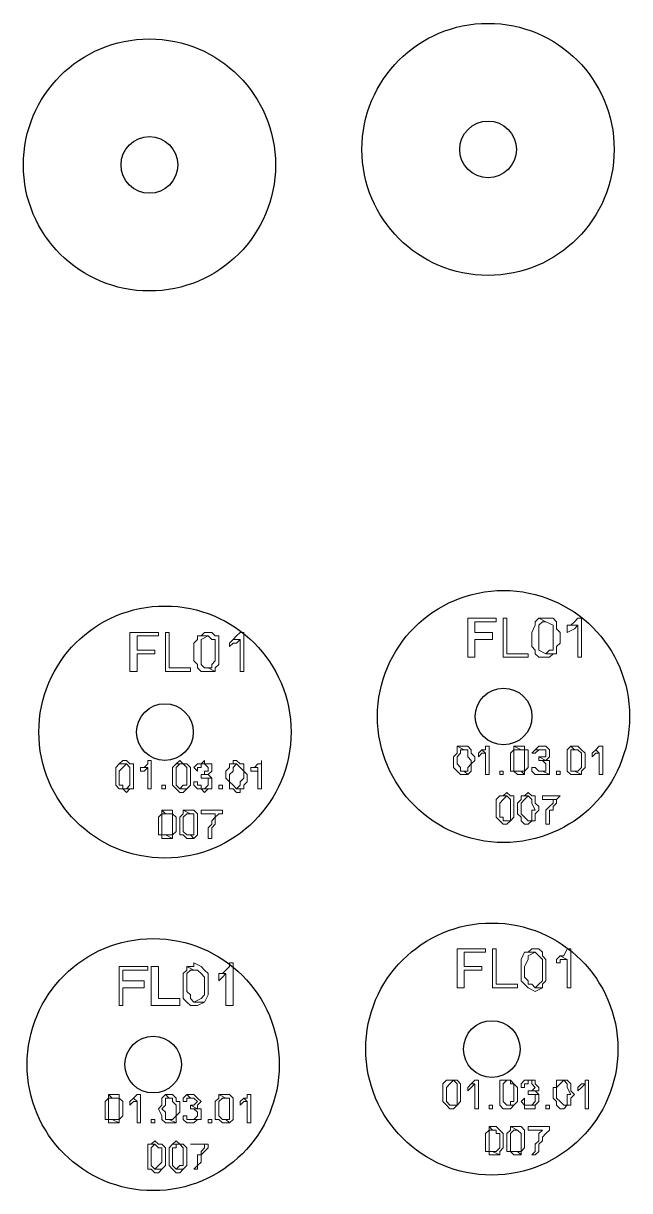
# Model space of a CAD drawing. Header units: millimetres. Extents: x 977 to 12288, y -94 to 5752.
# Drawn here: x 2837 to 2885.1, y 4514.2 to 4606.8 of the extents above; entities that cross this region are included whole.
import ezdxf

# ---------------------------------------------------------------- set-up
doc = ezdxf.new("R2010")
doc.units = ezdxf.units.MM

msp = doc.modelspace()

# ---------------------------------------------------------------- linework, layer by layer
at = {"color": 4, "lineweight": 0}
for points in [[(2874.46400459, 4559.64333533), (2872.20771352, 4559.64333533), (2872.20771352, 4556.54093511), (2872.77178629, 4556.54093511), (2872.77178629, 4557.95111703), (2874.18196821, 4557.95111703), (2874.18196821, 4558.5151898), (2872.77178629, 4558.5151898), (2872.77178629, 4559.36129895), (2874.46400459, 4559.36129895)], [(2875.31011374, 4559.64333533), (2875.02807736, 4559.64333533), (2875.02807736, 4556.54093511), (2877.00233205, 4556.54093511), (2877.00233205, 4556.82297149), (2875.31011374, 4556.82297149)], [(2877.8484412, 4559.64333533), (2877.56640482, 4559.36129895), (2877.56640482, 4559.07926257), (2877.56640482, 4559.07926257), (2877.28436843, 4558.5151898), (2877.28436843, 4558.23315341), (2877.28436843, 4557.95111703), (2877.28436843, 4557.38704426), (2877.56640482, 4557.10500788), (2877.56640482, 4556.82297149), (2877.8484412, 4556.54093511), (2878.41251397, 4556.54093511), (2878.69455035, 4556.54093511), (2878.97658674, 4556.82297149), (2878.41251397, 4556.82297149), (2878.41251397, 4556.82297149), (2877.8484412, 4557.10500788), (2877.8484412, 4557.10500788), (2877.8484412, 4557.66908064), (2877.8484412, 4558.23315341), (2877.8484412, 4558.5151898), (2877.8484412, 4558.79722618), (2877.8484412, 4559.07926257), (2878.13047758, 4559.36129895), (2878.41251397, 4559.36129895)], [(2878.41251397, 4559.64333533), (2878.13047758, 4559.64333533), (2877.8484412, 4559.64333533), (2878.41251397, 4559.36129895), (2878.41251397, 4559.36129895), (2878.97658674, 4559.07926257), (2878.97658674, 4559.07926257), (2878.97658674, 4558.79722618), (2878.97658674, 4558.23315341), (2878.97658674, 4557.95111703), (2878.97658674, 4557.38704426), (2878.97658674, 4557.10500788), (2878.69455035, 4557.10500788), (2878.41251397, 4556.82297149), (2878.97658674, 4556.82297149), (2879.25862312, 4556.82297149), (2879.25862312, 4557.10500788), (2879.25862312, 4557.38704426), (2879.54065951, 4557.66908064), (2879.54065951, 4558.23315341), (2879.54065951, 4558.5151898), (2879.25862312, 4558.79722618), (2879.25862312, 4559.07926257), (2879.25862312, 4559.36129895), (2879.25862312, 4559.36129895), (2878.97658674, 4559.64333533), (2878.69455035, 4559.64333533)], [(2881.23287781, 4559.64333533), (2880.95084143, 4559.64333533), (2880.95084143, 4559.64333533), (2880.66880504, 4559.36129895), (2880.38676866, 4559.07926257), (2880.95084143, 4559.07926257), (2880.95084143, 4556.54093511), (2881.23287781, 4556.54093511)], [(2847.6705481, 4558.5151898), (2845.41425702, 4558.5151898), (2845.41425702, 4555.41278957), (2845.97832979, 4555.41278957), (2845.97832979, 4556.82297149), (2847.38851171, 4556.82297149), (2847.38851171, 4557.10500788), (2845.97832979, 4557.10500788), (2845.97832979, 4558.23315341), (2847.6705481, 4558.23315341)], [(2848.51665725, 4558.5151898), (2848.23462087, 4558.5151898), (2848.23462087, 4555.41278957), (2850.20887555, 4555.41278957), (2850.20887555, 4555.69482596), (2848.51665725, 4555.69482596)], [(2851.61905748, 4558.5151898), (2851.33702109, 4558.5151898), (2851.05498471, 4558.23315341), (2851.61905748, 4558.23315341), (2851.61905748, 4558.23315341), (2851.90109386, 4557.95111703), (2852.18313024, 4557.95111703), (2852.18313024, 4557.38704426), (2852.18313024, 4556.82297149), (2852.18313024, 4556.54093511), (2852.18313024, 4556.25889872), (2851.90109386, 4555.97686234), (2851.90109386, 4555.69482596), (2851.61905748, 4555.69482596), (2852.18313024, 4555.41278957), (2852.18313024, 4555.69482596), (2852.46516663, 4555.97686234), (2852.46516663, 4555.97686234), (2852.46516663, 4556.54093511), (2852.46516663, 4556.82297149), (2852.46516663, 4557.38704426), (2852.46516663, 4557.66908064), (2852.46516663, 4557.66908064), (2852.46516663, 4558.23315341), (2852.18313024, 4558.23315341), (2851.90109386, 4558.5151898), (2851.90109386, 4558.5151898)], [(2854.43942132, 4558.5151898), (2854.15738493, 4558.5151898), (2854.15738493, 4558.5151898), (2853.87534855, 4558.23315341), (2853.59331216, 4557.95111703), (2854.15738493, 4557.95111703), (2854.15738493, 4555.41278957), (2854.43942132, 4555.41278957)], [(2880.38676866, 4559.07926257), (2880.10473227, 4559.07926257), (2880.10473227, 4558.5151898), (2880.10473227, 4558.5151898), (2880.66880504, 4558.79722618), (2880.66880504, 4558.79722618), (2880.95084143, 4559.07926257)], [(2851.05498471, 4558.23315341), (2850.77294832, 4558.23315341), (2850.77294832, 4557.95111703), (2850.49091194, 4557.66908064), (2850.49091194, 4557.38704426), (2850.49091194, 4556.82297149), (2850.49091194, 4556.82297149), (2850.49091194, 4556.25889872), (2850.77294832, 4555.97686234), (2850.77294832, 4555.69482596), (2851.05498471, 4555.41278957), (2851.61905748, 4555.41278957), (2851.90109386, 4555.41278957), (2852.18313024, 4555.41278957), (2851.61905748, 4555.69482596), (2851.33702109, 4555.69482596), (2851.05498471, 4555.97686234), (2851.05498471, 4555.97686234), (2851.05498471, 4556.25889872), (2851.05498471, 4556.82297149), (2851.05498471, 4557.38704426), (2851.05498471, 4557.66908064), (2851.05498471, 4557.95111703), (2851.05498471, 4557.95111703), (2851.61905748, 4558.23315341)], [(2853.59331216, 4557.95111703), (2853.31127578, 4557.66908064), (2853.31127578, 4557.38704426), (2853.31127578, 4557.38704426), (2853.59331216, 4557.66908064), (2853.87534855, 4557.66908064), (2854.15738493, 4557.95111703)], [(2871.36160437, 4549.4900255), (2871.36160437, 4549.20798912), (2871.36160437, 4548.92595274), (2871.36160437, 4548.92595274), (2871.07956798, 4548.64391635), (2871.07956798, 4548.36187997), (2871.07956798, 4548.36187997), (2871.07956798, 4547.7978072), (2871.36160437, 4547.51577082), (2871.36160437, 4547.51577082), (2871.64364075, 4547.23373443), (2871.92567713, 4547.23373443), (2871.92567713, 4547.23373443), (2872.20771352, 4547.23373443), (2871.92567713, 4547.51577082), (2871.92567713, 4547.51577082), (2871.64364075, 4547.51577082), (2871.64364075, 4547.7978072), (2871.36160437, 4548.07984358), (2871.36160437, 4548.36187997), (2871.36160437, 4548.64391635), (2871.64364075, 4548.92595274), (2871.64364075, 4549.20798912), (2871.64364075, 4549.20798912), (2871.92567713, 4549.20798912)], [(2871.92567713, 4549.4900255), (2871.64364075, 4549.4900255), (2871.36160437, 4549.4900255), (2871.92567713, 4549.20798912), (2871.92567713, 4549.20798912), (2872.20771352, 4549.20798912), (2872.20771352, 4548.92595274), (2872.20771352, 4548.64391635), (2872.4897499, 4548.36187997), (2872.4897499, 4548.07984358), (2872.20771352, 4547.7978072), (2872.20771352, 4547.51577082), (2872.20771352, 4547.51577082), (2871.92567713, 4547.51577082), (2872.20771352, 4547.23373443), (2872.4897499, 4547.51577082), (2872.4897499, 4547.7978072), (2872.4897499, 4547.7978072), (2872.4897499, 4548.07984358), (2872.77178629, 4548.36187997), (2872.77178629, 4548.64391635), (2872.4897499, 4548.92595274), (2872.4897499, 4548.92595274), (2872.4897499, 4549.20798912), (2872.4897499, 4549.20798912), (2872.20771352, 4549.4900255), (2872.20771352, 4549.4900255)], [(2873.33585905, 4549.20798912), (2873.05382267, 4548.92595274), (2873.05382267, 4548.64391635), (2873.05382267, 4548.64391635), (2873.33585905, 4548.92595274), (2873.33585905, 4548.92595274), (2873.61789544, 4548.92595274)], [(2873.89993182, 4549.4900255), (2873.89993182, 4549.4900255), (2873.61789544, 4549.4900255), (2873.61789544, 4549.20798912), (2873.33585905, 4549.20798912), (2873.61789544, 4548.92595274), (2873.61789544, 4547.23373443), (2873.89993182, 4547.23373443)], [(2875.87418651, 4549.4900255), (2875.87418651, 4549.20798912), (2875.59215013, 4548.92595274), (2875.59215013, 4548.92595274), (2875.59215013, 4548.64391635), (2875.59215013, 4548.36187997), (2875.59215013, 4548.36187997), (2875.59215013, 4547.7978072), (2875.59215013, 4547.51577082), (2875.87418651, 4547.51577082), (2876.1562229, 4547.23373443), (2876.43825928, 4547.23373443), (2876.43825928, 4547.23373443), (2876.72029566, 4547.23373443), (2876.43825928, 4547.51577082), (2876.1562229, 4547.51577082), (2875.87418651, 4547.51577082), (2875.87418651, 4547.7978072), (2875.87418651, 4548.07984358), (2875.87418651, 4548.36187997), (2875.87418651, 4548.64391635), (2875.87418651, 4548.92595274), (2875.87418651, 4549.20798912), (2876.1562229, 4549.20798912), (2876.43825928, 4549.20798912)], [(2876.43825928, 4549.4900255), (2876.1562229, 4549.4900255), (2875.87418651, 4549.4900255), (2876.43825928, 4549.20798912), (2876.43825928, 4549.20798912), (2876.72029566, 4549.20798912), (2876.72029566, 4548.92595274), (2876.72029566, 4548.64391635), (2876.72029566, 4548.36187997), (2876.72029566, 4548.07984358), (2876.72029566, 4547.7978072), (2876.72029566, 4547.51577082), (2876.43825928, 4547.51577082), (2876.43825928, 4547.51577082), (2876.72029566, 4547.23373443), (2876.72029566, 4547.51577082), (2877.00233205, 4547.7978072), (2877.00233205, 4547.7978072), (2877.00233205, 4548.07984358), (2877.00233205, 4548.36187997), (2877.00233205, 4548.64391635), (2877.00233205, 4548.92595274), (2877.00233205, 4548.92595274), (2877.00233205, 4549.20798912), (2876.72029566, 4549.20798912), (2876.72029566, 4549.4900255), (2876.72029566, 4549.4900255)], [(2877.56640482, 4549.20798912), (2877.56640482, 4549.20798912), (2877.28436843, 4548.92595274), (2877.56640482, 4548.92595274), (2877.56640482, 4548.92595274), (2877.8484412, 4549.20798912), (2877.8484412, 4549.20798912), (2878.13047758, 4549.20798912)], [(2878.13047758, 4549.4900255), (2877.8484412, 4549.4900255), (2877.56640482, 4549.20798912), (2878.13047758, 4549.20798912), (2878.13047758, 4549.20798912), (2878.41251397, 4549.20798912), (2878.41251397, 4549.20798912), (2878.41251397, 4548.92595274), (2878.41251397, 4548.92595274), (2878.41251397, 4548.64391635), (2878.13047758, 4548.64391635), (2877.8484412, 4548.64391635), (2878.41251397, 4548.36187997), (2878.69455035, 4548.64391635), (2878.69455035, 4548.64391635), (2878.69455035, 4548.92595274), (2878.69455035, 4548.92595274), (2878.69455035, 4549.20798912), (2878.69455035, 4549.20798912), (2878.41251397, 4549.4900255), (2878.41251397, 4549.4900255)], [(2880.38676866, 4549.4900255), (2880.10473227, 4549.20798912), (2880.10473227, 4548.92595274), (2880.10473227, 4548.92595274), (2880.10473227, 4548.64391635), (2880.10473227, 4548.36187997), (2880.10473227, 4548.36187997), (2880.10473227, 4547.7978072), (2880.10473227, 4547.51577082), (2880.10473227, 4547.51577082), (2880.38676866, 4547.23373443), (2880.66880504, 4547.23373443), (2880.95084143, 4547.23373443), (2881.23287781, 4547.23373443), (2880.66880504, 4547.51577082), (2880.66880504, 4547.51577082), (2880.38676866, 4547.51577082), (2880.38676866, 4547.7978072), (2880.38676866, 4548.07984358), (2880.38676866, 4548.36187997), (2880.38676866, 4548.64391635), (2880.38676866, 4548.92595274), (2880.38676866, 4549.20798912), (2880.38676866, 4549.20798912), (2880.66880504, 4549.20798912)], [(2880.66880504, 4549.4900255), (2880.66880504, 4549.4900255), (2880.38676866, 4549.4900255), (2880.66880504, 4549.20798912), (2880.95084143, 4549.20798912), (2880.95084143, 4549.20798912), (2881.23287781, 4548.92595274), (2881.23287781, 4548.64391635), (2881.23287781, 4548.36187997), (2881.23287781, 4548.07984358), (2881.23287781, 4547.7978072), (2880.95084143, 4547.51577082), (2880.95084143, 4547.51577082), (2880.66880504, 4547.51577082), (2881.23287781, 4547.23373443), (2881.23287781, 4547.51577082), (2881.51491419, 4547.7978072), (2881.51491419, 4547.7978072), (2881.51491419, 4548.07984358), (2881.51491419, 4548.36187997), (2881.51491419, 4548.64391635), (2881.51491419, 4548.92595274), (2881.51491419, 4548.92595274), (2881.23287781, 4549.20798912), (2881.23287781, 4549.20798912), (2880.95084143, 4549.4900255), (2880.95084143, 4549.4900255)], [(2882.36102335, 4549.20798912), (2882.07898696, 4548.92595274), (2882.07898696, 4548.64391635), (2882.07898696, 4548.64391635), (2882.36102335, 4548.92595274), (2882.36102335, 4548.92595274), (2882.64305973, 4548.92595274)], [(2882.92509612, 4549.4900255), (2882.64305973, 4549.4900255), (2882.64305973, 4549.4900255), (2882.36102335, 4549.20798912), (2882.36102335, 4549.20798912), (2882.64305973, 4548.92595274), (2882.64305973, 4547.23373443), (2882.92509612, 4547.23373443)], [(2845.13222064, 4548.36187997), (2844.85018426, 4548.36187997), (2844.56814787, 4548.07984358), (2845.13222064, 4548.07984358), (2845.13222064, 4548.07984358), (2845.41425702, 4547.7978072), (2845.41425702, 4547.7978072), (2845.41425702, 4547.51577082), (2845.41425702, 4546.95169805), (2845.41425702, 4546.95169805), (2845.41425702, 4546.66966166), (2845.41425702, 4546.38762528), (2845.41425702, 4546.38762528), (2845.13222064, 4546.10558889), (2845.41425702, 4546.10558889), (2845.69629341, 4546.10558889), (2845.69629341, 4546.38762528), (2845.69629341, 4546.38762528), (2845.69629341, 4546.66966166), (2845.69629341, 4546.95169805), (2845.69629341, 4547.23373443), (2845.69629341, 4547.51577082), (2845.69629341, 4547.7978072), (2845.69629341, 4548.07984358), (2845.69629341, 4548.07984358), (2845.41425702, 4548.07984358), (2845.41425702, 4548.07984358)], [(2847.10647533, 4548.36187997), (2846.82443895, 4548.36187997), (2846.82443895, 4548.07984358), (2846.82443895, 4548.07984358), (2846.54240256, 4547.7978072), (2846.82443895, 4547.7978072), (2846.82443895, 4546.10558889), (2847.10647533, 4546.10558889)], [(2849.3627664, 4548.36187997), (2849.3627664, 4548.36187997), (2849.08073002, 4548.07984358), (2849.3627664, 4548.07984358), (2849.64480279, 4548.07984358), (2849.92683917, 4547.7978072), (2849.92683917, 4547.7978072), (2849.92683917, 4547.51577082), (2849.92683917, 4546.95169805), (2849.92683917, 4546.95169805), (2849.92683917, 4546.66966166), (2849.92683917, 4546.38762528), (2849.64480279, 4546.38762528), (2849.3627664, 4546.10558889), (2849.92683917, 4546.10558889), (2849.92683917, 4546.10558889), (2850.20887555, 4546.38762528), (2850.20887555, 4546.38762528), (2850.20887555, 4546.66966166), (2850.20887555, 4546.95169805), (2850.20887555, 4547.23373443), (2850.20887555, 4547.51577082), (2850.20887555, 4547.7978072), (2849.92683917, 4548.07984358), (2849.92683917, 4548.07984358), (2849.92683917, 4548.07984358), (2849.64480279, 4548.07984358)], [(2851.33702109, 4548.36187997), (2851.05498471, 4548.07984358), (2850.77294832, 4548.07984358), (2851.33702109, 4548.07984358), (2851.33702109, 4548.07984358), (2851.61905748, 4547.7978072), (2851.61905748, 4547.7978072), (2851.61905748, 4547.7978072), (2851.61905748, 4547.51577082), (2851.33702109, 4547.51577082), (2851.33702109, 4547.23373443), (2851.05498471, 4547.23373443), (2851.61905748, 4547.23373443), (2851.90109386, 4547.51577082), (2851.90109386, 4547.51577082), (2851.90109386, 4547.7978072), (2851.90109386, 4547.7978072), (2851.90109386, 4548.07984358), (2851.61905748, 4548.07984358), (2851.61905748, 4548.07984358), (2851.33702109, 4548.07984358)], [(2853.87534855, 4548.36187997), (2853.59331216, 4548.36187997), (2853.59331216, 4548.07984358), (2853.87534855, 4548.07984358), (2853.87534855, 4548.07984358), (2854.15738493, 4547.7978072), (2854.15738493, 4547.7978072), (2854.43942132, 4547.51577082), (2854.43942132, 4546.95169805), (2854.43942132, 4546.95169805), (2854.15738493, 4546.66966166), (2854.15738493, 4546.38762528), (2854.15738493, 4546.38762528), (2853.87534855, 4546.10558889), (2854.15738493, 4546.10558889), (2854.43942132, 4546.10558889), (2854.43942132, 4546.38762528), (2854.43942132, 4546.38762528), (2854.7214577, 4546.66966166), (2854.7214577, 4546.95169805), (2854.7214577, 4547.23373443), (2854.43942132, 4547.51577082), (2854.43942132, 4547.7978072), (2854.43942132, 4548.07984358), (2854.43942132, 4548.07984358), (2854.15738493, 4548.07984358), (2854.15738493, 4548.07984358)], [(2855.84960324, 4548.36187997), (2855.84960324, 4548.36187997), (2855.84960324, 4548.07984358), (2855.56756685, 4548.07984358), (2855.28553047, 4547.7978072), (2855.56756685, 4547.7978072), (2855.56756685, 4546.10558889), (2855.84960324, 4546.10558889)], [(2877.8484412, 4548.64391635), (2877.8484412, 4548.36187997), (2878.13047758, 4548.36187997), (2878.69455035, 4548.36187997), (2878.41251397, 4548.36187997), (2878.41251397, 4548.36187997), (2877.8484412, 4548.64391635)], [(2878.69455035, 4548.36187997), (2878.13047758, 4548.36187997), (2878.13047758, 4548.36187997), (2878.41251397, 4548.07984358), (2878.41251397, 4548.07984358), (2878.41251397, 4547.7978072), (2878.41251397, 4547.7978072), (2878.41251397, 4547.51577082), (2878.41251397, 4547.51577082), (2878.13047758, 4547.51577082), (2878.69455035, 4547.23373443), (2878.69455035, 4547.51577082), (2878.69455035, 4547.51577082), (2878.69455035, 4547.7978072), (2878.69455035, 4548.07984358), (2878.69455035, 4548.36187997)], [(2844.56814787, 4548.07984358), (2844.56814787, 4548.07984358), (2844.28611149, 4547.7978072), (2844.28611149, 4547.7978072), (2844.28611149, 4547.51577082), (2844.28611149, 4546.95169805), (2844.28611149, 4546.95169805), (2844.28611149, 4546.66966166), (2844.28611149, 4546.38762528), (2844.56814787, 4546.10558889), (2844.85018426, 4546.10558889), (2845.13222064, 4545.82355251), (2845.13222064, 4545.82355251), (2845.41425702, 4546.10558889), (2845.13222064, 4546.10558889), (2844.85018426, 4546.10558889), (2844.85018426, 4546.38762528), (2844.56814787, 4546.38762528), (2844.56814787, 4546.66966166), (2844.56814787, 4546.95169805), (2844.56814787, 4547.23373443), (2844.56814787, 4547.51577082), (2844.85018426, 4547.7978072), (2844.85018426, 4547.7978072), (2845.13222064, 4548.07984358)], [(2846.54240256, 4547.7978072), (2846.26036618, 4547.7978072), (2846.26036618, 4547.51577082), (2846.26036618, 4547.51577082), (2846.54240256, 4547.51577082), (2846.54240256, 4547.51577082), (2846.82443895, 4547.7978072)], [(2849.08073002, 4548.07984358), (2849.08073002, 4548.07984358), (2848.79869363, 4547.7978072), (2848.79869363, 4547.7978072), (2848.79869363, 4547.51577082), (2848.79869363, 4546.95169805), (2848.79869363, 4546.95169805), (2848.79869363, 4546.66966166), (2848.79869363, 4546.38762528), (2849.08073002, 4546.10558889), (2849.08073002, 4546.10558889), (2849.3627664, 4545.82355251), (2849.64480279, 4545.82355251), (2849.92683917, 4546.10558889), (2849.3627664, 4546.10558889), (2849.3627664, 4546.10558889), (2849.08073002, 4546.38762528), (2849.08073002, 4546.38762528), (2849.08073002, 4546.66966166), (2849.08073002, 4546.95169805), (2849.08073002, 4547.23373443), (2849.08073002, 4547.51577082), (2849.08073002, 4547.7978072), (2849.08073002, 4547.7978072), (2849.3627664, 4548.07984358)], [(2850.77294832, 4548.07984358), (2850.49091194, 4547.7978072), (2850.49091194, 4547.7978072), (2850.77294832, 4547.51577082), (2850.77294832, 4547.7978072), (2851.05498471, 4547.7978072), (2851.05498471, 4548.07984358), (2851.33702109, 4548.07984358)], [(2851.05498471, 4547.23373443), (2851.05498471, 4546.95169805), (2851.33702109, 4546.95169805), (2851.90109386, 4546.95169805), (2851.61905748, 4547.23373443), (2851.61905748, 4547.23373443), (2851.05498471, 4547.23373443)], [(2853.59331216, 4548.07984358), (2853.31127578, 4548.07984358), (2853.31127578, 4547.7978072), (2853.31127578, 4547.7978072), (2853.0292394, 4547.51577082), (2853.0292394, 4546.95169805), (2853.0292394, 4546.95169805), (2853.31127578, 4546.66966166), (2853.31127578, 4546.38762528), (2853.31127578, 4546.10558889), (2853.59331216, 4546.10558889), (2853.87534855, 4545.82355251), (2854.15738493, 4545.82355251), (2854.15738493, 4546.10558889), (2853.87534855, 4546.10558889), (2853.87534855, 4546.10558889), (2853.59331216, 4546.38762528), (2853.59331216, 4546.38762528), (2853.31127578, 4546.66966166), (2853.31127578, 4546.95169805), (2853.31127578, 4547.23373443), (2853.59331216, 4547.51577082), (2853.59331216, 4547.7978072), (2853.59331216, 4547.7978072), (2853.87534855, 4548.07984358)], [(2855.28553047, 4547.7978072), (2855.00349409, 4547.7978072), (2855.00349409, 4547.51577082), (2855.00349409, 4547.51577082), (2855.28553047, 4547.51577082), (2855.56756685, 4547.51577082), (2855.56756685, 4547.7978072)], [(2874.74604097, 4547.23373443), (2874.74604097, 4547.51577082), (2875.02807736, 4547.51577082), (2875.02807736, 4547.23373443), (2874.74604097, 4547.23373443)], [(2877.56640482, 4547.7978072), (2877.28436843, 4547.7978072), (2877.28436843, 4547.51577082), (2877.56640482, 4547.23373443), (2877.56640482, 4547.23373443), (2877.8484412, 4547.23373443), (2878.13047758, 4547.23373443), (2878.13047758, 4547.23373443), (2878.41251397, 4547.23373443), (2878.69455035, 4547.23373443), (2878.13047758, 4547.51577082), (2878.13047758, 4547.51577082), (2877.8484412, 4547.51577082), (2877.8484412, 4547.51577082)], [(2879.25862312, 4547.23373443), (2879.25862312, 4547.51577082), (2879.54065951, 4547.51577082), (2879.54065951, 4547.23373443), (2879.25862312, 4547.23373443)], [(2847.95258448, 4546.10558889), (2847.95258448, 4546.38762528), (2848.23462087, 4546.38762528), (2848.23462087, 4546.10558889), (2847.95258448, 4546.10558889)], [(2850.77294832, 4546.66966166), (2850.49091194, 4546.66966166), (2850.49091194, 4546.38762528), (2850.77294832, 4546.10558889), (2850.77294832, 4546.10558889), (2851.05498471, 4546.10558889), (2851.33702109, 4545.82355251), (2851.33702109, 4545.82355251), (2851.61905748, 4546.10558889), (2851.90109386, 4546.10558889), (2851.33702109, 4546.10558889), (2851.05498471, 4546.10558889), (2851.05498471, 4546.38762528), (2850.77294832, 4546.38762528)], [(2851.90109386, 4546.95169805), (2851.33702109, 4546.95169805), (2851.33702109, 4546.95169805), (2851.61905748, 4546.95169805), (2851.61905748, 4546.95169805), (2851.61905748, 4546.66966166), (2851.61905748, 4546.38762528), (2851.61905748, 4546.38762528), (2851.33702109, 4546.10558889), (2851.33702109, 4546.10558889), (2851.90109386, 4546.10558889), (2851.90109386, 4546.10558889), (2851.90109386, 4546.38762528), (2851.90109386, 4546.66966166), (2851.90109386, 4546.66966166), (2851.90109386, 4546.95169805)], [(2852.46516663, 4546.10558889), (2852.46516663, 4546.38762528), (2852.74720301, 4546.38762528), (2852.74720301, 4546.10558889), (2852.46516663, 4546.10558889)], [(2874.74604097, 4545.54151613), (2874.74604097, 4545.54151613), (2874.46400459, 4545.25947974), (2874.46400459, 4545.25947974), (2874.46400459, 4544.97744336), (2874.46400459, 4544.41337059), (2874.46400459, 4544.41337059), (2874.46400459, 4544.13133421), (2874.46400459, 4543.84929782), (2874.74604097, 4543.56726144), (2875.02807736, 4543.28522505), (2875.31011374, 4543.28522505), (2875.31011374, 4543.28522505), (2875.59215013, 4543.56726144), (2875.31011374, 4543.56726144), (2875.02807736, 4543.56726144), (2875.02807736, 4543.84929782), (2874.74604097, 4543.84929782), (2874.74604097, 4544.13133421), (2874.74604097, 4544.41337059), (2874.74604097, 4544.69540697), (2874.74604097, 4544.97744336), (2875.02807736, 4545.25947974), (2875.02807736, 4545.25947974), (2875.31011374, 4545.54151613)], [(2875.31011374, 4545.82355251), (2875.02807736, 4545.54151613), (2874.74604097, 4545.54151613), (2875.31011374, 4545.54151613), (2875.31011374, 4545.54151613), (2875.59215013, 4545.25947974), (2875.59215013, 4545.25947974), (2875.59215013, 4544.97744336), (2875.59215013, 4544.41337059), (2875.59215013, 4544.41337059), (2875.59215013, 4543.84929782), (2875.59215013, 4543.84929782), (2875.59215013, 4543.56726144), (2875.31011374, 4543.56726144), (2875.59215013, 4543.56726144), (2875.59215013, 4543.56726144), (2875.87418651, 4543.84929782), (2875.87418651, 4543.84929782), (2875.87418651, 4544.13133421), (2875.87418651, 4544.41337059), (2875.87418651, 4544.69540697), (2875.87418651, 4544.97744336), (2875.87418651, 4545.25947974), (2875.87418651, 4545.54151613), (2875.87418651, 4545.54151613), (2875.59215013, 4545.54151613), (2875.59215013, 4545.54151613)], [(2876.43825928, 4545.54151613), (2876.43825928, 4545.54151613), (2876.43825928, 4545.25947974), (2876.43825928, 4545.25947974), (2876.1562229, 4544.97744336), (2876.1562229, 4544.41337059), (2876.1562229, 4544.41337059), (2876.1562229, 4544.13133421), (2876.43825928, 4543.84929782), (2876.43825928, 4543.56726144), (2876.72029566, 4543.28522505), (2877.00233205, 4543.28522505), (2877.00233205, 4543.28522505), (2877.28436843, 4543.56726144), (2877.00233205, 4543.56726144), (2877.00233205, 4543.56726144), (2876.72029566, 4543.84929782), (2876.72029566, 4543.84929782), (2876.43825928, 4544.13133421), (2876.43825928, 4544.41337059), (2876.43825928, 4544.69540697), (2876.43825928, 4544.97744336), (2876.72029566, 4545.25947974), (2876.72029566, 4545.25947974), (2877.00233205, 4545.54151613)], [(2877.00233205, 4545.82355251), (2876.72029566, 4545.54151613), (2876.43825928, 4545.54151613), (2877.00233205, 4545.54151613), (2877.00233205, 4545.54151613), (2877.28436843, 4545.25947974), (2877.28436843, 4545.25947974), (2877.28436843, 4544.97744336), (2877.56640482, 4544.41337059), (2877.28436843, 4544.41337059), (2877.28436843, 4543.84929782), (2877.28436843, 4543.84929782), (2877.28436843, 4543.56726144), (2877.00233205, 4543.56726144), (2877.28436843, 4543.56726144), (2877.56640482, 4543.56726144), (2877.56640482, 4543.84929782), (2877.56640482, 4543.84929782), (2877.56640482, 4544.13133421), (2877.8484412, 4544.41337059), (2877.8484412, 4544.69540697), (2877.56640482, 4544.97744336), (2877.56640482, 4545.25947974), (2877.56640482, 4545.54151613), (2877.56640482, 4545.54151613), (2877.28436843, 4545.54151613), (2877.28436843, 4545.54151613)], [(2879.54065951, 4545.54151613), (2878.13047758, 4545.54151613), (2878.13047758, 4545.25947974), (2879.25862312, 4545.25947974), (2878.97658674, 4545.25947974), (2878.97658674, 4544.97744336), (2878.69455035, 4544.69540697), (2878.69455035, 4544.69540697), (2878.41251397, 4544.41337059), (2878.41251397, 4544.13133421), (2878.41251397, 4543.84929782), (2878.41251397, 4543.56726144), (2878.41251397, 4543.28522505), (2878.69455035, 4543.28522505), (2878.69455035, 4543.56726144), (2878.69455035, 4543.84929782), (2878.69455035, 4544.13133421), (2878.69455035, 4544.41337059), (2878.97658674, 4544.41337059), (2878.97658674, 4544.69540697), (2879.25862312, 4544.97744336), (2879.25862312, 4545.25947974), (2879.54065951, 4545.54151613)], [(2847.95258448, 4544.41337059), (2847.95258448, 4544.13133421), (2847.6705481, 4543.84929782), (2847.6705481, 4543.84929782), (2847.6705481, 4543.56726144), (2847.6705481, 4543.28522505), (2847.6705481, 4543.28522505), (2847.6705481, 4542.72115229), (2847.6705481, 4542.4391159), (2847.95258448, 4542.4391159), (2847.95258448, 4542.15707952), (2848.23462087, 4542.15707952), (2848.51665725, 4542.15707952), (2848.79869363, 4542.15707952), (2848.23462087, 4542.4391159), (2848.23462087, 4542.4391159), (2847.95258448, 4542.4391159), (2847.95258448, 4542.72115229), (2847.95258448, 4543.00318867), (2847.95258448, 4543.28522505), (2847.95258448, 4543.56726144), (2847.95258448, 4543.84929782), (2847.95258448, 4544.13133421), (2848.23462087, 4544.13133421), (2848.23462087, 4544.13133421)], [(2848.23462087, 4544.41337059), (2848.23462087, 4544.41337059), (2847.95258448, 4544.41337059), (2848.23462087, 4544.13133421), (2848.51665725, 4544.13133421), (2848.79869363, 4544.13133421), (2848.79869363, 4543.84929782), (2848.79869363, 4543.56726144), (2848.79869363, 4543.28522505), (2848.79869363, 4543.00318867), (2848.79869363, 4542.72115229), (2848.79869363, 4542.4391159), (2848.51665725, 4542.4391159), (2848.23462087, 4542.4391159), (2848.79869363, 4542.15707952), (2848.79869363, 4542.4391159), (2849.08073002, 4542.72115229), (2849.08073002, 4542.72115229), (2849.08073002, 4543.00318867), (2849.08073002, 4543.28522505), (2849.08073002, 4543.56726144), (2849.08073002, 4543.84929782), (2849.08073002, 4543.84929782), (2848.79869363, 4544.13133421), (2848.79869363, 4544.13133421), (2848.79869363, 4544.41337059), (2848.79869363, 4544.41337059)], [(2849.64480279, 4544.41337059), (2849.64480279, 4544.13133421), (2849.3627664, 4543.84929782), (2849.3627664, 4543.84929782), (2849.3627664, 4543.56726144), (2849.3627664, 4543.28522505), (2849.3627664, 4543.28522505), (2849.3627664, 4542.72115229), (2849.3627664, 4542.4391159), (2849.64480279, 4542.4391159), (2849.92683917, 4542.15707952), (2850.20887555, 4542.15707952), (2850.20887555, 4542.15707952), (2850.49091194, 4542.15707952), (2850.20887555, 4542.4391159), (2849.92683917, 4542.4391159), (2849.92683917, 4542.4391159), (2849.64480279, 4542.72115229), (2849.64480279, 4543.00318867), (2849.64480279, 4543.28522505), (2849.64480279, 4543.56726144), (2849.64480279, 4543.84929782), (2849.92683917, 4544.13133421), (2849.92683917, 4544.13133421), (2850.20887555, 4544.13133421)], [(2850.20887555, 4544.41337059), (2849.92683917, 4544.41337059), (2849.64480279, 4544.41337059), (2850.20887555, 4544.13133421), (2850.20887555, 4544.13133421), (2850.49091194, 4544.13133421), (2850.49091194, 4543.84929782), (2850.49091194, 4543.56726144), (2850.49091194, 4543.28522505), (2850.49091194, 4543.00318867), (2850.49091194, 4542.72115229), (2850.49091194, 4542.4391159), (2850.49091194, 4542.4391159), (2850.20887555, 4542.4391159), (2850.49091194, 4542.15707952), (2850.77294832, 4542.4391159), (2850.77294832, 4542.72115229), (2850.77294832, 4542.72115229), (2850.77294832, 4543.00318867), (2850.77294832, 4543.28522505), (2850.77294832, 4543.56726144), (2850.77294832, 4543.84929782), (2850.77294832, 4543.84929782), (2850.77294832, 4544.13133421), (2850.77294832, 4544.13133421), (2850.49091194, 4544.41337059), (2850.49091194, 4544.41337059)], [(2852.74720301, 4544.41337059), (2851.05498471, 4544.41337059), (2851.05498471, 4544.13133421), (2852.18313024, 4544.13133421), (2852.18313024, 4544.13133421), (2852.18313024, 4543.84929782), (2851.90109386, 4543.56726144), (2851.90109386, 4543.28522505), (2851.61905748, 4543.00318867), (2851.61905748, 4542.72115229), (2851.61905748, 4542.72115229), (2851.61905748, 4542.4391159), (2851.61905748, 4542.15707952), (2851.90109386, 4542.15707952), (2851.90109386, 4542.15707952), (2851.90109386, 4542.4391159), (2851.90109386, 4542.72115229), (2851.90109386, 4543.00318867), (2852.18313024, 4543.28522505), (2852.18313024, 4543.56726144), (2852.18313024, 4543.84929782), (2852.46516663, 4544.13133421), (2852.74720301, 4544.13133421)], [(2873.61789544, 4533.41395161), (2871.36160437, 4533.41395161), (2871.36160437, 4530.31155138), (2871.92567713, 4530.31155138), (2871.92567713, 4531.7217333), (2873.33585905, 4531.7217333), (2873.33585905, 4532.00376969), (2871.92567713, 4532.00376969), (2871.92567713, 4533.13191522), (2873.61789544, 4533.13191522)], [(2874.46400459, 4533.41395161), (2874.18196821, 4533.41395161), (2874.18196821, 4530.31155138), (2876.1562229, 4530.31155138), (2876.1562229, 4530.59358777), (2874.46400459, 4530.59358777)], [(2877.56640482, 4533.41395161), (2877.28436843, 4533.41395161), (2877.00233205, 4533.13191522), (2877.56640482, 4533.13191522), (2877.56640482, 4533.13191522), (2877.8484412, 4532.84987884), (2878.13047758, 4532.56784246), (2878.13047758, 4532.28580607), (2878.13047758, 4531.7217333), (2878.13047758, 4531.43969692), (2878.13047758, 4530.87562415), (2877.8484412, 4530.59358777), (2877.8484412, 4530.59358777), (2877.56640482, 4530.31155138), (2878.13047758, 4530.31155138), (2878.13047758, 4530.59358777), (2878.41251397, 4530.87562415), (2878.41251397, 4530.87562415), (2878.41251397, 4531.15766054), (2878.41251397, 4531.7217333), (2878.41251397, 4532.00376969), (2878.41251397, 4532.56784246), (2878.41251397, 4532.56784246), (2878.13047758, 4532.84987884), (2878.13047758, 4533.13191522), (2877.8484412, 4533.41395161), (2877.8484412, 4533.41395161)], [(2880.38676866, 4533.41395161), (2880.10473227, 4533.41395161), (2880.10473227, 4533.41395161), (2879.82269589, 4532.84987884), (2879.54065951, 4532.84987884), (2880.10473227, 4532.56784246), (2880.10473227, 4530.31155138), (2880.38676866, 4530.31155138)], [(2877.00233205, 4533.13191522), (2876.72029566, 4533.13191522), (2876.43825928, 4532.56784246), (2876.43825928, 4532.56784246), (2876.43825928, 4532.28580607), (2876.43825928, 4531.7217333), (2876.43825928, 4531.7217333), (2876.43825928, 4531.15766054), (2876.43825928, 4530.87562415), (2876.72029566, 4530.59358777), (2877.00233205, 4530.31155138), (2877.56640482, 4530.029515), (2877.56640482, 4530.029515), (2878.13047758, 4530.31155138), (2877.56640482, 4530.31155138), (2877.28436843, 4530.59358777), (2877.00233205, 4530.59358777), (2877.00233205, 4530.87562415), (2876.72029566, 4531.15766054), (2876.72029566, 4531.7217333), (2876.72029566, 4532.00376969), (2877.00233205, 4532.56784246), (2877.00233205, 4532.84987884), (2877.00233205, 4532.84987884), (2877.56640482, 4533.13191522)], [(2879.54065951, 4532.84987884), (2879.25862312, 4532.56784246), (2879.25862312, 4532.28580607), (2879.25862312, 4532.28580607), (2879.54065951, 4532.28580607), (2879.54065951, 4532.56784246), (2880.10473227, 4532.56784246)], [(2846.82443895, 4532.00376969), (2844.56814787, 4532.00376969), (2844.56814787, 4528.90136946), (2844.85018426, 4528.90136946), (2844.85018426, 4530.31155138), (2846.54240256, 4530.31155138), (2846.54240256, 4530.87562415), (2844.85018426, 4530.87562415), (2844.85018426, 4531.7217333), (2846.82443895, 4531.7217333)], [(2847.6705481, 4532.00376969), (2847.10647533, 4532.00376969), (2847.10647533, 4528.90136946), (2849.3627664, 4528.90136946), (2849.3627664, 4529.46544223), (2847.6705481, 4529.46544223)], [(2849.92683917, 4532.00376969), (2849.92683917, 4531.7217333), (2849.64480279, 4531.43969692), (2849.64480279, 4531.43969692), (2849.64480279, 4530.87562415), (2849.64480279, 4530.59358777), (2849.64480279, 4530.31155138), (2849.64480279, 4530.029515), (2849.64480279, 4529.46544223), (2849.92683917, 4529.18340585), (2850.20887555, 4528.90136946), (2850.49091194, 4528.90136946), (2850.77294832, 4528.90136946), (2851.33702109, 4529.18340585), (2850.49091194, 4529.18340585), (2850.49091194, 4529.18340585), (2850.20887555, 4529.46544223), (2850.20887555, 4529.74747861), (2849.92683917, 4530.029515), (2849.92683917, 4530.59358777), (2849.92683917, 4530.87562415), (2849.92683917, 4531.43969692), (2850.20887555, 4531.7217333), (2850.20887555, 4531.7217333), (2850.49091194, 4531.7217333)], [(2850.49091194, 4532.28580607), (2850.49091194, 4532.00376969), (2849.92683917, 4532.00376969), (2850.49091194, 4531.7217333), (2850.77294832, 4531.7217333), (2851.05498471, 4531.43969692), (2851.05498471, 4531.43969692), (2851.33702109, 4531.15766054), (2851.33702109, 4530.59358777), (2851.33702109, 4530.31155138), (2851.33702109, 4529.74747861), (2851.05498471, 4529.46544223), (2851.05498471, 4529.46544223), (2850.49091194, 4529.18340585), (2851.33702109, 4529.18340585), (2851.33702109, 4529.18340585), (2851.61905748, 4529.74747861), (2851.61905748, 4529.74747861), (2851.61905748, 4530.029515), (2851.61905748, 4530.59358777), (2851.61905748, 4530.87562415), (2851.61905748, 4531.15766054), (2851.61905748, 4531.43969692), (2851.33702109, 4531.7217333), (2851.33702109, 4531.7217333), (2851.05498471, 4532.00376969), (2851.05498471, 4532.00376969)], [(2852.74720301, 4531.43969692), (2852.46516663, 4531.43969692), (2852.46516663, 4530.87562415), (2852.46516663, 4530.87562415), (2852.74720301, 4531.15766054), (2852.74720301, 4531.15766054), (2853.0292394, 4531.43969692)], [(2853.59331216, 4532.28580607), (2853.31127578, 4532.28580607), (2853.31127578, 4532.00376969), (2853.0292394, 4531.7217333), (2852.74720301, 4531.43969692), (2853.0292394, 4531.43969692), (2853.0292394, 4528.90136946), (2853.59331216, 4528.90136946)], [(2870.51549521, 4522.9786054), (2870.51549521, 4522.9786054), (2870.23345883, 4522.69656901), (2870.23345883, 4522.41453263), (2870.23345883, 4522.41453263), (2870.23345883, 4521.85045986), (2870.23345883, 4521.85045986), (2870.23345883, 4521.56842347), (2870.23345883, 4521.28638709), (2870.51549521, 4521.00435071), (2870.7975316, 4520.72231432), (2871.07956798, 4520.72231432), (2871.07956798, 4520.72231432), (2871.36160437, 4521.00435071), (2871.07956798, 4521.00435071), (2870.7975316, 4521.00435071), (2870.51549521, 4521.28638709), (2870.51549521, 4521.28638709), (2870.51549521, 4521.56842347), (2870.51549521, 4521.85045986), (2870.51549521, 4522.13249624), (2870.51549521, 4522.41453263), (2870.7975316, 4522.69656901), (2870.7975316, 4522.69656901), (2871.07956798, 4522.9786054)], [(2871.07956798, 4522.9786054), (2870.7975316, 4522.9786054), (2870.51549521, 4522.9786054), (2871.07956798, 4522.9786054), (2871.07956798, 4522.9786054), (2871.36160437, 4522.69656901), (2871.36160437, 4522.69656901), (2871.36160437, 4522.41453263), (2871.36160437, 4521.85045986), (2871.36160437, 4521.85045986), (2871.36160437, 4521.28638709), (2871.36160437, 4521.28638709), (2871.36160437, 4521.00435071), (2871.07956798, 4521.00435071), (2871.36160437, 4521.00435071), (2871.36160437, 4521.00435071), (2871.64364075, 4521.28638709), (2871.64364075, 4521.28638709), (2871.64364075, 4521.56842347), (2871.64364075, 4521.85045986), (2871.64364075, 4522.13249624), (2871.64364075, 4522.41453263), (2871.64364075, 4522.41453263), (2871.64364075, 4522.69656901), (2871.64364075, 4522.69656901), (2871.36160437, 4522.9786054), (2871.36160437, 4522.9786054)], [(2872.4897499, 4522.69656901), (2872.20771352, 4522.41453263), (2872.20771352, 4522.13249624), (2872.20771352, 4522.13249624), (2872.4897499, 4522.41453263), (2872.4897499, 4522.41453263), (2872.77178629, 4522.69656901)], [(2873.05382267, 4522.9786054), (2872.77178629, 4522.9786054), (2872.77178629, 4522.9786054), (2872.4897499, 4522.69656901), (2872.4897499, 4522.69656901), (2872.77178629, 4522.69656901), (2872.77178629, 4520.72231432), (2873.05382267, 4520.72231432)], [(2875.02807736, 4522.9786054), (2874.74604097, 4522.9786054), (2874.74604097, 4522.69656901), (2874.74604097, 4522.41453263), (2874.74604097, 4522.41453263), (2874.74604097, 4521.85045986), (2874.74604097, 4521.85045986), (2874.74604097, 4521.56842347), (2874.74604097, 4521.28638709), (2874.74604097, 4521.00435071), (2875.02807736, 4520.72231432), (2875.31011374, 4520.72231432), (2875.59215013, 4520.72231432), (2875.87418651, 4521.00435071), (2875.31011374, 4521.00435071), (2875.31011374, 4521.00435071), (2875.02807736, 4521.28638709), (2875.02807736, 4521.28638709), (2875.02807736, 4521.56842347), (2875.02807736, 4521.85045986), (2875.02807736, 4522.13249624), (2875.02807736, 4522.41453263), (2875.02807736, 4522.69656901), (2875.02807736, 4522.69656901), (2875.31011374, 4522.9786054)], [(2875.31011374, 4522.9786054), (2875.31011374, 4522.9786054), (2875.02807736, 4522.9786054), (2875.31011374, 4522.9786054), (2875.59215013, 4522.9786054), (2875.59215013, 4522.69656901), (2875.87418651, 4522.69656901), (2875.87418651, 4522.41453263), (2875.87418651, 4521.85045986), (2875.87418651, 4521.85045986), (2875.87418651, 4521.28638709), (2875.59215013, 4521.28638709), (2875.59215013, 4521.00435071), (2875.31011374, 4521.00435071), (2875.87418651, 4521.00435071), (2875.87418651, 4521.00435071), (2876.1562229, 4521.28638709), (2876.1562229, 4521.28638709), (2876.1562229, 4521.56842347), (2876.1562229, 4521.85045986), (2876.1562229, 4522.13249624), (2876.1562229, 4522.41453263), (2876.1562229, 4522.41453263), (2875.87418651, 4522.69656901), (2875.87418651, 4522.69656901), (2875.59215013, 4522.9786054), (2875.59215013, 4522.9786054)], [(2876.72029566, 4522.9786054), (2876.43825928, 4522.69656901), (2876.43825928, 4522.41453263), (2876.72029566, 4522.41453263), (2876.72029566, 4522.41453263), (2876.72029566, 4522.69656901), (2877.00233205, 4522.69656901), (2877.00233205, 4522.9786054)], [(2877.00233205, 4522.9786054), (2877.00233205, 4522.9786054), (2876.72029566, 4522.9786054), (2877.00233205, 4522.9786054), (2877.28436843, 4522.9786054), (2877.28436843, 4522.69656901), (2877.28436843, 4522.69656901), (2877.56640482, 4522.41453263), (2877.56640482, 4522.41453263), (2877.28436843, 4522.13249624), (2877.28436843, 4522.13249624), (2877.00233205, 4522.13249624), (2877.56640482, 4522.13249624), (2877.56640482, 4522.13249624), (2877.8484412, 4522.13249624), (2877.8484412, 4522.41453263), (2877.8484412, 4522.41453263), (2877.56640482, 4522.69656901), (2877.56640482, 4522.9786054), (2877.56640482, 4522.9786054), (2877.28436843, 4522.9786054)], [(2879.25862312, 4522.9786054), (2879.25862312, 4522.9786054), (2879.25862312, 4522.69656901), (2879.25862312, 4522.41453263), (2878.97658674, 4522.41453263), (2878.97658674, 4521.85045986), (2878.97658674, 4521.85045986), (2878.97658674, 4521.56842347), (2879.25862312, 4521.28638709), (2879.25862312, 4521.00435071), (2879.54065951, 4520.72231432), (2879.82269589, 4520.72231432), (2879.82269589, 4520.72231432), (2880.10473227, 4521.00435071), (2879.82269589, 4521.00435071), (2879.82269589, 4521.00435071), (2879.54065951, 4521.28638709), (2879.54065951, 4521.28638709), (2879.25862312, 4521.56842347), (2879.25862312, 4521.85045986), (2879.25862312, 4522.13249624), (2879.25862312, 4522.41453263), (2879.54065951, 4522.69656901), (2879.54065951, 4522.69656901), (2879.82269589, 4522.9786054)], [(2879.82269589, 4522.9786054), (2879.54065951, 4522.9786054), (2879.25862312, 4522.9786054), (2879.82269589, 4522.9786054), (2879.82269589, 4522.9786054), (2880.10473227, 4522.69656901), (2880.10473227, 4522.69656901), (2880.10473227, 4522.41453263), (2880.38676866, 4521.85045986), (2880.10473227, 4521.85045986), (2880.10473227, 4521.28638709), (2880.10473227, 4521.28638709), (2880.10473227, 4521.00435071), (2879.82269589, 4521.00435071), (2880.10473227, 4521.00435071), (2880.38676866, 4521.00435071), (2880.38676866, 4521.28638709), (2880.38676866, 4521.28638709), (2880.38676866, 4521.56842347), (2880.66880504, 4521.85045986), (2880.38676866, 4522.13249624), (2880.38676866, 4522.41453263), (2880.38676866, 4522.41453263), (2880.38676866, 4522.69656901), (2880.38676866, 4522.69656901), (2880.10473227, 4522.9786054), (2880.10473227, 4522.9786054)], [(2881.23287781, 4522.69656901), (2880.95084143, 4522.41453263), (2880.95084143, 4522.13249624), (2880.95084143, 4522.13249624), (2881.23287781, 4522.41453263), (2881.23287781, 4522.41453263), (2881.51491419, 4522.69656901)], [(2881.79695058, 4522.9786054), (2881.79695058, 4522.9786054), (2881.51491419, 4522.9786054), (2881.51491419, 4522.69656901), (2881.23287781, 4522.69656901), (2881.51491419, 4522.69656901), (2881.51491419, 4520.72231432), (2881.79695058, 4520.72231432)], [(2843.72203872, 4521.85045986), (2843.72203872, 4521.56842347), (2843.44000234, 4521.28638709), (2843.44000234, 4521.28638709), (2843.44000234, 4521.00435071), (2843.44000234, 4520.72231432), (2843.44000234, 4520.72231432), (2843.44000234, 4520.15824155), (2843.44000234, 4519.87620517), (2843.72203872, 4519.87620517), (2843.72203872, 4519.59416879), (2844.0040751, 4519.59416879), (2844.28611149, 4519.59416879), (2844.56814787, 4519.59416879), (2844.0040751, 4519.87620517), (2844.0040751, 4519.87620517), (2843.72203872, 4519.87620517), (2843.72203872, 4520.15824155), (2843.72203872, 4520.44027794), (2843.72203872, 4520.72231432), (2843.72203872, 4521.00435071), (2843.72203872, 4521.28638709), (2843.72203872, 4521.56842347), (2844.0040751, 4521.56842347), (2844.0040751, 4521.56842347)], [(2844.0040751, 4521.85045986), (2844.0040751, 4521.85045986), (2843.72203872, 4521.85045986), (2844.0040751, 4521.56842347), (2844.28611149, 4521.56842347), (2844.56814787, 4521.56842347), (2844.56814787, 4521.28638709), (2844.56814787, 4521.00435071), (2844.56814787, 4520.72231432), (2844.56814787, 4520.44027794), (2844.56814787, 4520.15824155), (2844.56814787, 4519.87620517), (2844.28611149, 4519.87620517), (2844.0040751, 4519.87620517), (2844.56814787, 4519.59416879), (2844.56814787, 4519.87620517), (2844.85018426, 4520.15824155), (2844.85018426, 4520.15824155), (2844.85018426, 4520.44027794), (2844.85018426, 4520.72231432), (2844.85018426, 4521.00435071), (2844.85018426, 4521.28638709), (2844.85018426, 4521.28638709), (2844.56814787, 4521.56842347), (2844.56814787, 4521.56842347), (2844.56814787, 4521.85045986), (2844.28611149, 4521.85045986)], [(2845.69629341, 4521.56842347), (2845.41425702, 4521.28638709), (2845.41425702, 4521.00435071), (2845.41425702, 4521.00435071), (2845.69629341, 4521.28638709), (2845.69629341, 4521.28638709), (2845.97832979, 4521.28638709)], [(2846.26036618, 4521.85045986), (2845.97832979, 4521.85045986), (2845.97832979, 4521.85045986), (2845.69629341, 4521.56842347), (2845.69629341, 4521.56842347), (2845.97832979, 4521.28638709), (2845.97832979, 4519.59416879), (2846.26036618, 4519.59416879)], [(2848.23462087, 4521.85045986), (2847.95258448, 4521.56842347), (2847.95258448, 4521.28638709), (2847.95258448, 4521.28638709), (2847.95258448, 4521.00435071), (2847.6705481, 4520.72231432), (2847.6705481, 4520.72231432), (2847.95258448, 4520.15824155), (2847.95258448, 4519.87620517), (2847.95258448, 4519.87620517), (2848.23462087, 4519.59416879), (2848.51665725, 4519.59416879), (2848.79869363, 4519.59416879), (2849.08073002, 4519.59416879), (2848.51665725, 4519.87620517), (2848.51665725, 4519.87620517), (2848.23462087, 4519.87620517), (2848.23462087, 4520.15824155), (2848.23462087, 4520.44027794), (2847.95258448, 4520.72231432), (2848.23462087, 4521.00435071), (2848.23462087, 4521.28638709), (2848.23462087, 4521.56842347), (2848.23462087, 4521.56842347), (2848.51665725, 4521.56842347)], [(2848.51665725, 4521.85045986), (2848.51665725, 4521.85045986), (2848.23462087, 4521.85045986), (2848.51665725, 4521.56842347), (2848.51665725, 4521.56842347), (2848.79869363, 4521.56842347), (2848.79869363, 4521.28638709), (2849.08073002, 4521.00435071), (2849.08073002, 4520.72231432), (2849.08073002, 4520.44027794), (2849.08073002, 4520.15824155), (2848.79869363, 4519.87620517), (2848.79869363, 4519.87620517), (2848.51665725, 4519.87620517), (2849.08073002, 4519.59416879), (2849.08073002, 4519.87620517), (2849.08073002, 4520.15824155), (2849.08073002, 4520.15824155), (2849.3627664, 4520.44027794), (2849.3627664, 4520.72231432), (2849.3627664, 4521.00435071), (2849.3627664, 4521.28638709), (2849.08073002, 4521.28638709), (2849.08073002, 4521.56842347), (2849.08073002, 4521.56842347), (2848.79869363, 4521.85045986), (2848.79869363, 4521.85045986)], [(2849.92683917, 4521.85045986), (2849.64480279, 4521.56842347), (2849.64480279, 4521.28638709), (2849.92683917, 4521.28638709), (2849.92683917, 4521.28638709), (2849.92683917, 4521.56842347), (2849.92683917, 4521.56842347), (2850.20887555, 4521.56842347)], [(2850.20887555, 4521.85045986), (2849.92683917, 4521.85045986), (2849.92683917, 4521.85045986), (2850.20887555, 4521.56842347), (2850.20887555, 4521.56842347), (2850.49091194, 4521.56842347), (2850.49091194, 4521.56842347), (2850.77294832, 4521.28638709), (2850.77294832, 4521.28638709), (2850.49091194, 4521.00435071), (2850.49091194, 4521.00435071), (2850.20887555, 4521.00435071), (2850.77294832, 4520.72231432), (2850.77294832, 4521.00435071), (2850.77294832, 4521.00435071), (2851.05498471, 4521.28638709), (2851.05498471, 4521.28638709), (2850.77294832, 4521.56842347), (2850.77294832, 4521.56842347), (2850.49091194, 4521.85045986), (2850.49091194, 4521.85045986)], [(2852.46516663, 4521.85045986), (2852.46516663, 4521.56842347), (2852.18313024, 4521.28638709), (2852.18313024, 4521.28638709), (2852.18313024, 4521.00435071), (2852.18313024, 4520.72231432), (2852.18313024, 4520.72231432), (2852.18313024, 4520.15824155), (2852.18313024, 4519.87620517), (2852.46516663, 4519.87620517), (2852.74720301, 4519.59416879), (2853.0292394, 4519.59416879), (2853.0292394, 4519.59416879), (2853.31127578, 4519.59416879), (2853.0292394, 4519.87620517), (2852.74720301, 4519.87620517), (2852.74720301, 4519.87620517), (2852.46516663, 4520.15824155), (2852.46516663, 4520.44027794), (2852.46516663, 4520.72231432), (2852.46516663, 4521.00435071), (2852.46516663, 4521.28638709), (2852.74720301, 4521.56842347), (2852.74720301, 4521.56842347), (2853.0292394, 4521.56842347)], [(2853.0292394, 4521.85045986), (2852.74720301, 4521.85045986), (2852.46516663, 4521.85045986), (2853.0292394, 4521.56842347), (2853.0292394, 4521.56842347), (2853.31127578, 4521.56842347), (2853.31127578, 4521.28638709), (2853.31127578, 4521.00435071), (2853.31127578, 4520.72231432), (2853.31127578, 4520.44027794), (2853.31127578, 4520.15824155), (2853.31127578, 4519.87620517), (2853.31127578, 4519.87620517), (2853.0292394, 4519.87620517), (2853.31127578, 4519.59416879), (2853.59331216, 4519.87620517), (2853.59331216, 4520.15824155), (2853.59331216, 4520.15824155), (2853.59331216, 4520.44027794), (2853.59331216, 4520.72231432), (2853.59331216, 4521.00435071), (2853.59331216, 4521.28638709), (2853.59331216, 4521.28638709), (2853.59331216, 4521.56842347), (2853.59331216, 4521.56842347), (2853.31127578, 4521.85045986), (2853.31127578, 4521.85045986)], [(2854.43942132, 4521.56842347), (2854.15738493, 4521.28638709), (2854.15738493, 4521.00435071), (2854.15738493, 4521.00435071), (2854.43942132, 4521.28638709), (2854.43942132, 4521.28638709), (2854.7214577, 4521.28638709)], [(2855.00349409, 4521.85045986), (2854.7214577, 4521.85045986), (2854.7214577, 4521.85045986), (2854.7214577, 4521.56842347), (2854.43942132, 4521.56842347), (2854.7214577, 4521.28638709), (2854.7214577, 4519.59416879), (2855.00349409, 4519.59416879)], [(2876.72029566, 4521.56842347), (2876.43825928, 4521.28638709), (2876.43825928, 4521.28638709), (2876.72029566, 4521.00435071), (2876.72029566, 4521.00435071), (2876.72029566, 4520.72231432), (2877.00233205, 4520.72231432), (2877.28436843, 4520.72231432), (2877.56640482, 4520.72231432), (2877.56640482, 4521.00435071), (2877.00233205, 4521.00435071), (2877.00233205, 4521.00435071), (2876.72029566, 4521.00435071), (2876.72029566, 4521.28638709)], [(2877.00233205, 4522.13249624), (2877.00233205, 4521.85045986), (2877.28436843, 4521.85045986), (2877.8484412, 4521.85045986), (2877.56640482, 4522.13249624), (2877.56640482, 4522.13249624), (2877.00233205, 4522.13249624)], [(2877.8484412, 4521.85045986), (2877.28436843, 4521.85045986), (2877.28436843, 4521.85045986), (2877.56640482, 4521.85045986), (2877.56640482, 4521.85045986), (2877.56640482, 4521.56842347), (2877.56640482, 4521.28638709), (2877.56640482, 4521.28638709), (2877.28436843, 4521.00435071), (2877.00233205, 4521.00435071), (2877.56640482, 4521.00435071), (2877.56640482, 4521.00435071), (2877.8484412, 4521.28638709), (2877.8484412, 4521.56842347), (2877.8484412, 4521.56842347), (2877.8484412, 4521.85045986)], [(2850.20887555, 4521.00435071), (2850.20887555, 4520.72231432), (2850.20887555, 4520.72231432), (2850.77294832, 4520.72231432), (2850.49091194, 4520.72231432), (2850.77294832, 4520.72231432), (2850.20887555, 4521.00435071)], [(2850.77294832, 4520.72231432), (2850.20887555, 4520.72231432), (2850.49091194, 4520.72231432), (2850.77294832, 4520.44027794), (2850.77294832, 4520.44027794), (2850.77294832, 4520.15824155), (2850.77294832, 4520.15824155), (2850.49091194, 4519.87620517), (2850.49091194, 4519.87620517), (2850.20887555, 4519.87620517), (2850.77294832, 4519.87620517), (2850.77294832, 4519.87620517), (2851.05498471, 4519.87620517), (2851.05498471, 4520.15824155), (2851.05498471, 4520.44027794), (2851.05498471, 4520.72231432)], [(2873.89993182, 4520.72231432), (2873.89993182, 4521.00435071), (2874.18196821, 4521.00435071), (2874.18196821, 4520.72231432), (2873.89993182, 4520.72231432)], [(2878.41251397, 4520.72231432), (2878.41251397, 4521.00435071), (2878.69455035, 4521.00435071), (2878.69455035, 4520.72231432), (2878.41251397, 4520.72231432)], [(2847.10647533, 4519.59416879), (2847.10647533, 4519.87620517), (2847.38851171, 4519.87620517), (2847.38851171, 4519.59416879), (2847.10647533, 4519.59416879)], [(2849.92683917, 4520.15824155), (2849.64480279, 4520.15824155), (2849.64480279, 4519.87620517), (2849.92683917, 4519.59416879), (2849.92683917, 4519.59416879), (2849.92683917, 4519.59416879), (2850.20887555, 4519.59416879), (2850.49091194, 4519.59416879), (2850.49091194, 4519.59416879), (2850.77294832, 4519.87620517), (2850.20887555, 4519.87620517), (2850.20887555, 4519.87620517), (2849.92683917, 4519.87620517), (2849.92683917, 4519.87620517)], [(2851.61905748, 4519.59416879), (2851.61905748, 4519.87620517), (2851.90109386, 4519.87620517), (2851.90109386, 4519.59416879), (2851.61905748, 4519.59416879)], [(2873.89993182, 4519.3121324), (2873.89993182, 4519.03009602), (2873.61789544, 4518.74805963), (2873.61789544, 4518.74805963), (2873.61789544, 4518.46602325), (2873.61789544, 4518.18398687), (2873.61789544, 4518.18398687), (2873.61789544, 4517.6199141), (2873.61789544, 4517.33787771), (2873.89993182, 4517.33787771), (2873.89993182, 4517.05584133), (2874.18196821, 4517.05584133), (2874.46400459, 4517.05584133), (2874.74604097, 4517.05584133), (2874.18196821, 4517.33787771), (2874.18196821, 4517.33787771), (2873.89993182, 4517.33787771), (2873.89993182, 4517.6199141), (2873.89993182, 4517.90195048), (2873.89993182, 4518.18398687), (2873.89993182, 4518.46602325), (2873.89993182, 4518.74805963), (2873.89993182, 4519.03009602), (2873.89993182, 4519.03009602), (2874.18196821, 4519.03009602)], [(2874.18196821, 4519.3121324), (2874.18196821, 4519.3121324), (2873.89993182, 4519.3121324), (2874.18196821, 4519.03009602), (2874.46400459, 4519.03009602), (2874.46400459, 4518.74805963), (2874.74604097, 4518.74805963), (2874.74604097, 4518.46602325), (2874.74604097, 4518.18398687), (2874.74604097, 4517.90195048), (2874.74604097, 4517.6199141), (2874.46400459, 4517.33787771), (2874.46400459, 4517.33787771), (2874.18196821, 4517.33787771), (2874.74604097, 4517.05584133), (2874.74604097, 4517.33787771), (2875.02807736, 4517.6199141), (2875.02807736, 4517.6199141), (2875.02807736, 4517.90195048), (2875.02807736, 4518.18398687), (2875.02807736, 4518.46602325), (2875.02807736, 4518.74805963), (2875.02807736, 4518.74805963), (2874.74604097, 4519.03009602), (2874.74604097, 4519.03009602), (2874.46400459, 4519.3121324), (2874.46400459, 4519.3121324)], [(2875.59215013, 4519.3121324), (2875.59215013, 4519.03009602), (2875.31011374, 4518.74805963), (2875.31011374, 4518.74805963), (2875.31011374, 4518.46602325), (2875.31011374, 4518.18398687), (2875.31011374, 4518.18398687), (2875.31011374, 4517.6199141), (2875.31011374, 4517.33787771), (2875.59215013, 4517.33787771), (2875.87418651, 4517.05584133), (2876.1562229, 4517.05584133), (2876.1562229, 4517.05584133), (2876.43825928, 4517.05584133), (2876.1562229, 4517.33787771), (2875.87418651, 4517.33787771), (2875.59215013, 4517.33787771), (2875.59215013, 4517.6199141), (2875.59215013, 4517.90195048), (2875.59215013, 4518.18398687), (2875.59215013, 4518.46602325), (2875.59215013, 4518.74805963), (2875.87418651, 4519.03009602), (2875.87418651, 4519.03009602), (2876.1562229, 4519.03009602)], [(2876.1562229, 4519.3121324), (2875.87418651, 4519.3121324), (2875.59215013, 4519.3121324), (2876.1562229, 4519.03009602), (2876.1562229, 4519.03009602), (2876.43825928, 4518.74805963), (2876.43825928, 4518.74805963), (2876.43825928, 4518.46602325), (2876.43825928, 4518.18398687), (2876.43825928, 4517.90195048), (2876.43825928, 4517.6199141), (2876.43825928, 4517.33787771), (2876.43825928, 4517.33787771), (2876.1562229, 4517.33787771), (2876.43825928, 4517.05584133), (2876.43825928, 4517.33787771), (2876.72029566, 4517.6199141), (2876.72029566, 4517.6199141), (2876.72029566, 4517.90195048), (2876.72029566, 4518.18398687), (2876.72029566, 4518.46602325), (2876.72029566, 4518.74805963), (2876.72029566, 4518.74805963), (2876.72029566, 4519.03009602), (2876.72029566, 4519.03009602), (2876.43825928, 4519.3121324), (2876.43825928, 4519.3121324)], [(2878.69455035, 4519.3121324), (2877.00233205, 4519.3121324), (2877.00233205, 4519.03009602), (2878.13047758, 4519.03009602), (2878.13047758, 4519.03009602), (2877.8484412, 4518.74805963), (2877.8484412, 4518.46602325), (2877.8484412, 4518.18398687), (2877.56640482, 4517.90195048), (2877.56640482, 4517.6199141), (2877.56640482, 4517.6199141), (2877.56640482, 4517.33787771), (2877.28436843, 4517.05584133), (2877.56640482, 4517.05584133), (2877.56640482, 4517.05584133), (2877.8484412, 4517.33787771), (2877.8484412, 4517.6199141), (2877.8484412, 4517.90195048), (2878.13047758, 4518.18398687), (2878.13047758, 4518.46602325), (2878.13047758, 4518.46602325), (2878.41251397, 4518.74805963), (2878.69455035, 4519.03009602)], [(2847.10647533, 4517.90195048), (2846.82443895, 4517.90195048), (2846.82443895, 4517.6199141), (2846.82443895, 4517.6199141), (2846.82443895, 4517.33787771), (2846.82443895, 4516.77380494), (2846.82443895, 4516.77380494), (2846.82443895, 4516.49176856), (2846.82443895, 4516.20973218), (2846.82443895, 4515.92769579), (2847.10647533, 4515.92769579), (2847.38851171, 4515.64565941), (2847.6705481, 4515.64565941), (2847.95258448, 4515.92769579), (2847.38851171, 4515.92769579), (2847.38851171, 4515.92769579), (2847.10647533, 4516.20973218), (2847.10647533, 4516.20973218), (2847.10647533, 4516.49176856), (2847.10647533, 4516.77380494), (2847.10647533, 4517.05584133), (2847.10647533, 4517.33787771), (2847.10647533, 4517.6199141), (2847.10647533, 4517.6199141), (2847.38851171, 4517.90195048)], [(2847.38851171, 4518.18398687), (2847.38851171, 4518.18398687), (2847.10647533, 4517.90195048), (2847.38851171, 4517.90195048), (2847.38851171, 4517.90195048), (2847.6705481, 4517.6199141), (2847.95258448, 4517.6199141), (2847.95258448, 4517.33787771), (2847.95258448, 4516.77380494), (2847.95258448, 4516.77380494), (2847.95258448, 4516.49176856), (2847.6705481, 4516.20973218), (2847.6705481, 4516.20973218), (2847.38851171, 4515.92769579), (2847.95258448, 4515.92769579), (2847.95258448, 4515.92769579), (2848.23462087, 4516.20973218), (2848.23462087, 4516.20973218), (2848.23462087, 4516.49176856), (2848.23462087, 4516.77380494), (2848.23462087, 4517.05584133), (2848.23462087, 4517.33787771), (2848.23462087, 4517.6199141), (2847.95258448, 4517.90195048), (2847.95258448, 4517.90195048), (2847.6705481, 4517.90195048), (2847.6705481, 4517.90195048)], [(2848.79869363, 4517.90195048), (2848.79869363, 4517.90195048), (2848.51665725, 4517.6199141), (2848.51665725, 4517.6199141), (2848.51665725, 4517.33787771), (2848.51665725, 4516.77380494), (2848.51665725, 4516.77380494), (2848.51665725, 4516.49176856), (2848.51665725, 4516.20973218), (2848.79869363, 4515.92769579), (2848.79869363, 4515.92769579), (2849.08073002, 4515.64565941), (2849.3627664, 4515.64565941), (2849.64480279, 4515.92769579), (2849.08073002, 4515.92769579), (2849.08073002, 4515.92769579), (2848.79869363, 4516.20973218), (2848.79869363, 4516.20973218), (2848.79869363, 4516.49176856), (2848.79869363, 4516.77380494), (2848.79869363, 4517.05584133), (2848.79869363, 4517.33787771), (2848.79869363, 4517.6199141), (2849.08073002, 4517.6199141), (2849.08073002, 4517.90195048)], [(2849.08073002, 4518.18398687), (2849.08073002, 4518.18398687), (2848.79869363, 4517.90195048), (2849.08073002, 4517.90195048), (2849.3627664, 4517.90195048), (2849.64480279, 4517.6199141), (2849.64480279, 4517.6199141), (2849.64480279, 4517.33787771), (2849.64480279, 4516.77380494), (2849.64480279, 4516.77380494), (2849.64480279, 4516.49176856), (2849.64480279, 4516.20973218), (2849.3627664, 4516.20973218), (2849.08073002, 4515.92769579), (2849.64480279, 4515.92769579), (2849.64480279, 4515.92769579), (2849.92683917, 4516.20973218), (2849.92683917, 4516.20973218), (2849.92683917, 4516.49176856), (2849.92683917, 4516.77380494), (2849.92683917, 4517.05584133), (2849.92683917, 4517.33787771), (2849.92683917, 4517.6199141), (2849.64480279, 4517.90195048), (2849.64480279, 4517.90195048), (2849.64480279, 4517.90195048), (2849.3627664, 4517.90195048)], [(2851.61905748, 4517.90195048), (2850.20887555, 4517.90195048), (2850.20887555, 4517.90195048), (2851.33702109, 4517.90195048), (2851.33702109, 4517.6199141), (2851.05498471, 4517.33787771), (2851.05498471, 4517.05584133), (2850.77294832, 4517.05584133), (2850.77294832, 4516.77380494), (2850.77294832, 4516.49176856), (2850.77294832, 4516.20973218), (2850.49091194, 4515.92769579), (2850.49091194, 4515.92769579), (2850.77294832, 4515.92769579), (2850.77294832, 4515.92769579), (2850.77294832, 4516.20973218), (2851.05498471, 4516.49176856), (2851.05498471, 4516.77380494), (2851.05498471, 4517.05584133), (2851.33702109, 4517.33787771), (2851.33702109, 4517.33787771), (2851.61905748, 4517.6199141), (2851.61905748, 4517.90195048)]]:
    msp.add_lwpolyline(points, close=True, dxfattribs=at)
for centre, radius in [((2873.8210198, 4596.83302598), 10), ((2846.96185901, 4595.59881739), 10), ((2873.8210198, 4596.83302598), 2.25), ((2846.96185901, 4595.59881739), 2.25), ((2875.05104283, 4551.84014245), 10), ((2848.19188204, 4550.60593386), 10), ((2875.05104283, 4551.84014245), 2.25), ((2848.19188204, 4550.60593386), 2.25), ((2874.11933894, 4525.45667298), 10), ((2847.26017815, 4524.22246439), 10), ((2874.11933894, 4525.45667298), 2.25), ((2847.26017815, 4524.22246439), 2.25)]:
    msp.add_circle(centre, radius)

doc.saveas('drawing.dxf')
